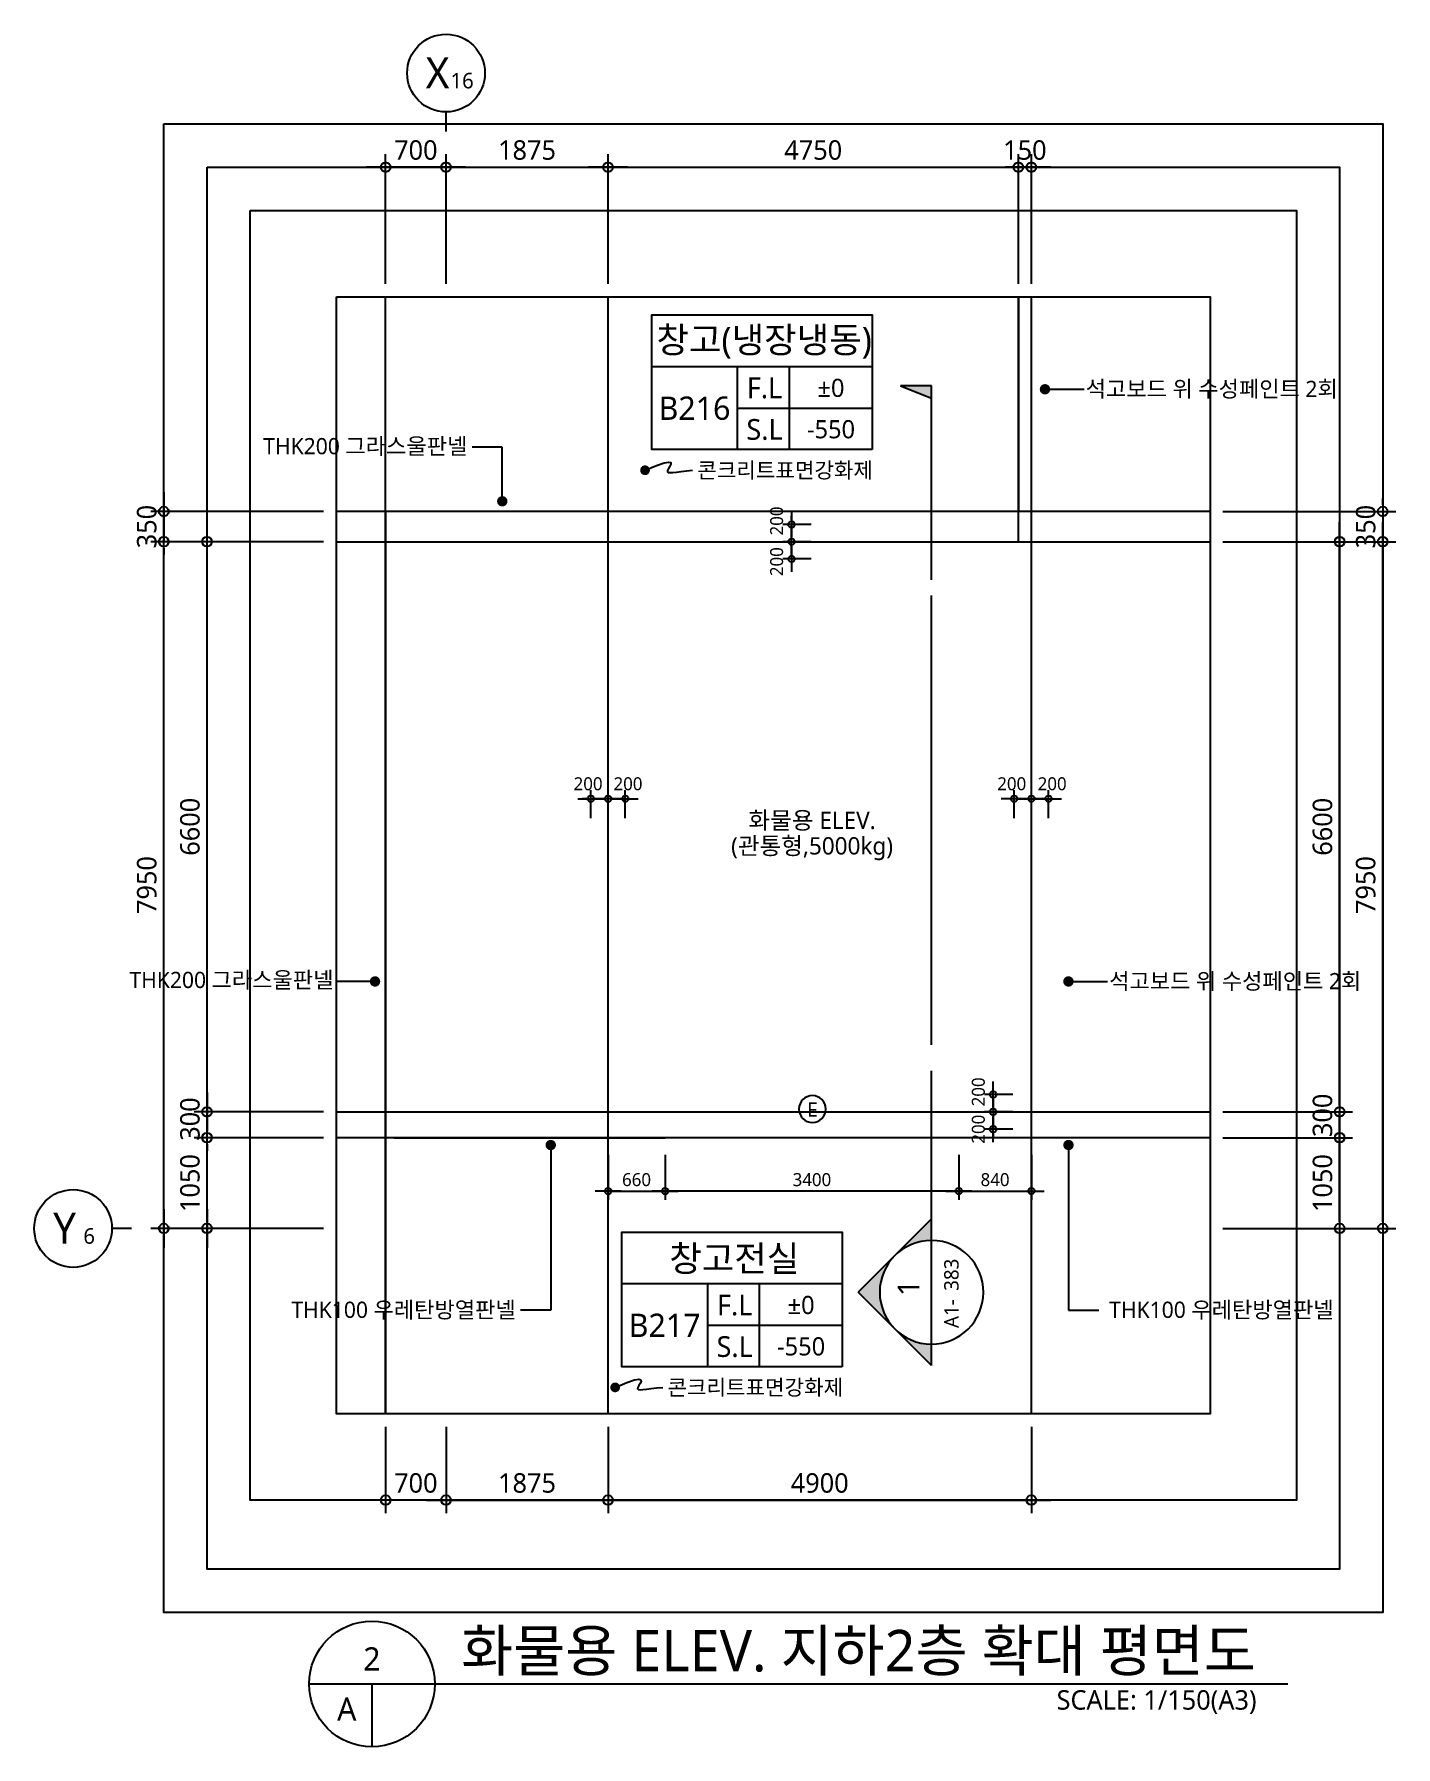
# Model space of a CAD drawing. Header units: millimetres. Extents: x -41190 to 206278, y 985 to 58902.
# Drawn here: x 19570 to 35330, y 21871 to 41696 of the extents above; entities that cross this region are included whole.
import ezdxf
from ezdxf.enums import TextEntityAlignment as Align

# ---------------------------------------------------------------- set-up
doc = ezdxf.new("R2010")
doc.units = ezdxf.units.MM
doc.header["$LTSCALE"] = 100
doc.header["$MEASUREMENT"] = 0
doc.header["$PDSIZE"] = -10
doc.linetypes.add('CEN', pattern=[62, 60, -1, 0, -1])
doc.layers.get('0').update_dxf_attribs({"linetype": 'CONTINUOUS'})
doc.layers.get('Defpoints').update_dxf_attribs({"color": 171, "linetype": 'CONTINUOUS'})
for name, color, linetype in [('CEN(ST)', 1, 'CEN'), ('INS', 9, 'BATTING'), ('LED', 7, 'CONTINUOUS'), ('NDIM', 7, 'CONTINUOUS'), ('SYM', 7, 'CONTINUOUS'), ('SYM(AXIS)', 7, 'CONTINUOUS'), ('TEXT', 3, 'CONTINUOUS'), ('TEXT(AXIS)', 2, 'CONTINUOUS'), ('TEXT(MIN)', 7, 'CONTINUOUS'), ('TEXT(NOTE小)', 1, 'CONTINUOUS'), ('TEXT(노트)', 7, 'CONTINUOUS'), ('TEXT(실명)', 3, 'CONTINUOUS'), ('TEXT-기입', 6, 'CONTINUOUS'), ('TITLE', 7, 'CONTINUOUS')]:
    doc.layers.add(name, color=color, linetype=linetype)
doc.styles.add('CGS', font='cgse', dxfattribs={"bigfont": 'cgs'})
doc.styles.add('나눔바른고딕', font='NanumBarunGothic.ttf')
doc.linetypes.add('BATTING', pattern='A,0.0001,-0.1,[134,ltypeshp.shx,S=0.1,R=0,X=-0.1,Y=0],-0.2,[134,ltypeshp.shx,S=0.1,R=180,X=0.1,Y=0],-0.1', length=0.4001)
doc.dimstyles.new('NDIM 1200', dxfattribs={"dimscale": 75, "dimtxt": 3, "dimasz": 1, "dimexe": 2, "dimexo": 2, "dimgap": 1, "dimtad": 1, "dimdec": 0, "dimdsep": 46, "dimtxsty": 'CGS', "dimblk": 'DOT0', "dimcen": 1, "dimdle": 8, "dimclrd": 256, "dimclre": 256, "dimclrt": 256, "dimadec": 0, "dimazin": 0, "dimtfac": 1, "dimtdec": 0, "dimtix": 1, "dimtmove": 2, "dimatfit": 3, "dimldrblk": 'DOT0', "dimfxl": 1, "dimtolj": 1, "dimtzin": 0, "dimlwd": -1, "dimlwe": -1, "dimarcsym": 0})

# ---------------------------------------------------------------- blocks, each defined once
blk = doc.blocks.new('A$C2F20087E')
at = {"layer": 'SYM(AXIS)'}
blk.add_line((600, 0), (600, 300), dxfattribs=at)
blk.add_circle((600, 900), 600, dxfattribs=at)
blk = doc.blocks.new('DOT0')
blk.add_line((-3, 0), (3, 0))
at = {"color": 6}
blk.add_circle((0, 0), 0.75, dxfattribs=at)
blk = doc.blocks.new('*D15')
at = {"layer": 'Defpoints', "color": 0, "ltscale": 0.4, "transparency": 16777216}
for p in [(21570, 35821), (23070, 35821), (23070, 29221)]:
    blk.add_point(p, dxfattribs=at)
at = {"layer": 'NDIM', "ltscale": 0.4, "transparency": 16777216}
for p, q in [((22920, 35821), (21420, 35821)), ((21570, 29296), (21570, 35746)), ((22920, 29221), (21420, 29221))]:
    blk.add_line(p, q, dxfattribs=at)
at = {"layer": 'NDIM', "ltscale": 0.4, "transparency": 16777216, "xscale": 75, "yscale": 75, "zscale": 75}
for p, rotation in [((21570, 35821), 90), ((21570, 29221), 270)]:
    blk.add_blockref('DOT0', p, dxfattribs=dict(at, rotation=rotation))
at = {"layer": 'NDIM', "ltscale": 0.4, "transparency": 16777216, "insert": (21373, 32521), "char_height": 225, "attachment_point": 5, "rotation": 90, "style": '나눔바른고딕'}
blk.add_mtext('\\A1;6600', dxfattribs=at)
blk = doc.blocks.new('*D16')
at = {"layer": 'Defpoints', "color": 0, "ltscale": 0.4, "transparency": 16777216}
for p in [(21570, 29221), (23070, 29221), (23070, 28921)]:
    blk.add_point(p, dxfattribs=at)
at = {"layer": 'NDIM', "ltscale": 0.4, "transparency": 16777216}
for p, q in [((21570, 29296), (21570, 29371)), ((22920, 29221), (21420, 29221)), ((21570, 28921), (21570, 29221)), ((22920, 28921), (21420, 28921)), ((21570, 28846), (21570, 28771))]:
    blk.add_line(p, q, dxfattribs=at)
at = {"layer": 'NDIM', "ltscale": 0.4, "transparency": 16777216, "xscale": 75, "yscale": 75, "zscale": 75}
for p, rotation in [((21570, 29221), 270), ((21570, 28921), 90)]:
    blk.add_blockref('DOT0', p, dxfattribs=dict(at, rotation=rotation))
at = {"layer": 'NDIM', "ltscale": 0.4, "transparency": 16777216, "insert": (21373, 29137), "char_height": 225, "attachment_point": 5, "rotation": 90, "style": '나눔바른고딕'}
blk.add_mtext('\\A1;300', dxfattribs=at)
blk = doc.blocks.new('*D17')
at = {"layer": 'Defpoints', "color": 0, "ltscale": 0.4, "transparency": 16777216}
for p in [(21070, 35821), (23070, 35821), (23070, 27871)]:
    blk.add_point(p, dxfattribs=at)
at = {"layer": 'NDIM', "ltscale": 0.4, "transparency": 16777216}
for p, q in [((22920, 35821), (20920, 35821)), ((21070, 27946), (21070, 35746)), ((22920, 27871), (20920, 27871))]:
    blk.add_line(p, q, dxfattribs=at)
at = {"layer": 'NDIM', "ltscale": 0.4, "transparency": 16777216, "xscale": 75, "yscale": 75, "zscale": 75}
for p, rotation in [((21070, 35821), 90), ((21070, 27871), 270)]:
    blk.add_blockref('DOT0', p, dxfattribs=dict(at, rotation=rotation))
at = {"layer": 'NDIM', "ltscale": 0.4, "transparency": 16777216, "insert": (20873, 31846), "char_height": 225, "attachment_point": 5, "rotation": 90, "style": '나눔바른고딕'}
blk.add_mtext('\\A1;7950', dxfattribs=at)
blk = doc.blocks.new('*D18')
at = {"layer": 'Defpoints', "color": 0, "ltscale": 0.4, "transparency": 16777216}
for p in [(31112, 40157), (30962, 38657), (31112, 38657)]:
    blk.add_point(p, dxfattribs=at)
at = {"layer": 'NDIM', "ltscale": 0.4, "transparency": 16777216}
for p, q in [((30962, 38807), (30962, 40307)), ((31112, 38807), (31112, 40307)), ((30887, 40157), (30812, 40157)), ((30962, 40157), (31112, 40157)), ((31187, 40157), (31262, 40157))]:
    blk.add_line(p, q, dxfattribs=at)
at = {"layer": 'NDIM', "ltscale": 0.4, "transparency": 16777216, "xscale": 75, "yscale": 75, "zscale": 75}
blk.add_blockref('DOT0', (30962, 40157), dxfattribs=at)
at = {"layer": 'NDIM', "ltscale": 0.4, "transparency": 16777216, "xscale": 75, "yscale": 75, "zscale": 75, "rotation": 180}
blk.add_blockref('DOT0', (31112, 40157), dxfattribs=at)
at = {"layer": 'NDIM', "ltscale": 0.4, "transparency": 16777216, "insert": (31037, 40354), "char_height": 225, "attachment_point": 5, "style": '나눔바른고딕'}
blk.add_mtext('\\A1;150', dxfattribs=at)
blk = doc.blocks.new('*D19')
at = {"layer": 'Defpoints', "color": 0, "ltscale": 0.4, "transparency": 16777216}
for p in [(26212, 40157), (24337, 38657), (26212, 38657)]:
    blk.add_point(p, dxfattribs=at)
at = {"layer": 'NDIM', "ltscale": 0.4, "transparency": 16777216}
for p, q in [((24337, 38807), (24337, 40307)), ((26212, 38807), (26212, 40307)), ((24412, 40157), (26137, 40157))]:
    blk.add_line(p, q, dxfattribs=at)
at = {"layer": 'NDIM', "ltscale": 0.4, "transparency": 16777216, "xscale": 75, "yscale": 75, "zscale": 75, "rotation": 180}
blk.add_blockref('DOT0', (24337, 40157), dxfattribs=at)
at = {"layer": 'NDIM', "ltscale": 0.4, "transparency": 16777216, "xscale": 75, "yscale": 75, "zscale": 75}
blk.add_blockref('DOT0', (26212, 40157), dxfattribs=at)
at = {"layer": 'NDIM', "ltscale": 0.4, "transparency": 16777216, "insert": (25274, 40354), "char_height": 225, "attachment_point": 5, "style": '나눔바른고딕'}
blk.add_mtext('\\A1;1875', dxfattribs=at)
blk = doc.blocks.new('*D23')
at = {"layer": 'Defpoints', "color": 0, "ltscale": 0.4, "transparency": 16777216}
for p in [(23637, 40157), (23637, 38657), (24337, 38657)]:
    blk.add_point(p, dxfattribs=at)
at = {"layer": 'NDIM', "ltscale": 0.4, "transparency": 16777216}
for p, q in [((23637, 38807), (23637, 40307)), ((24337, 38807), (24337, 40307)), ((24262, 40157), (23712, 40157))]:
    blk.add_line(p, q, dxfattribs=at)
at = {"layer": 'NDIM', "ltscale": 0.4, "transparency": 16777216, "xscale": 75, "yscale": 75, "zscale": 75, "rotation": 180}
blk.add_blockref('DOT0', (23637, 40157), dxfattribs=at)
at = {"layer": 'NDIM', "ltscale": 0.4, "transparency": 16777216, "xscale": 75, "yscale": 75, "zscale": 75}
blk.add_blockref('DOT0', (24337, 40157), dxfattribs=at)
at = {"layer": 'NDIM', "ltscale": 0.4, "transparency": 16777216, "insert": (23987, 40354), "char_height": 225, "attachment_point": 5, "style": '나눔바른고딕'}
blk.add_mtext('\\A1;700', dxfattribs=at)
blk = doc.blocks.new('*D24')
at = {"layer": 'Defpoints', "color": 0, "ltscale": 0.4, "transparency": 16777216}
for p in [(33180, 35821), (34680, 35821), (33180, 29221)]:
    blk.add_point(p, dxfattribs=at)
at = {"layer": 'NDIM', "ltscale": 0.4, "transparency": 16777216}
for p, q in [((33330, 35821), (34830, 35821)), ((34680, 29296), (34680, 35746)), ((33330, 29221), (34830, 29221))]:
    blk.add_line(p, q, dxfattribs=at)
at = {"layer": 'NDIM', "ltscale": 0.4, "transparency": 16777216, "xscale": 75, "yscale": 75, "zscale": 75}
for p, rotation in [((34680, 35821), 90), ((34680, 29221), 270)]:
    blk.add_blockref('DOT0', p, dxfattribs=dict(at, rotation=rotation))
at = {"layer": 'NDIM', "ltscale": 0.4, "transparency": 16777216, "insert": (34483, 32521), "char_height": 225, "attachment_point": 5, "rotation": 90, "style": '나눔바른고딕'}
blk.add_mtext('\\A1;6600', dxfattribs=at)
blk = doc.blocks.new('*D25')
at = {"layer": 'Defpoints', "color": 0, "ltscale": 0.4, "transparency": 16777216}
for p in [(33180, 29221), (34680, 29221), (33180, 28921)]:
    blk.add_point(p, dxfattribs=at)
at = {"layer": 'NDIM', "ltscale": 0.4, "transparency": 16777216}
for p, q in [((34680, 29296), (34680, 29371)), ((33330, 29221), (34830, 29221)), ((34680, 28921), (34680, 29221)), ((33330, 28921), (34830, 28921)), ((34680, 28846), (34680, 28771))]:
    blk.add_line(p, q, dxfattribs=at)
at = {"layer": 'NDIM', "ltscale": 0.4, "transparency": 16777216, "xscale": 75, "yscale": 75, "zscale": 75}
for p, rotation in [((34680, 29221), 270), ((34680, 28921), 90)]:
    blk.add_blockref('DOT0', p, dxfattribs=dict(at, rotation=rotation))
at = {"layer": 'NDIM', "ltscale": 0.4, "transparency": 16777216, "insert": (34483, 29180), "char_height": 225, "attachment_point": 5, "rotation": 90, "style": '나눔바른고딕'}
blk.add_mtext('\\A1;300', dxfattribs=at)
blk = doc.blocks.new('*D26')
at = {"layer": 'Defpoints', "color": 0, "ltscale": 0.4, "transparency": 16777216}
for p in [(33180, 35821), (35180, 35821), (33180, 27871)]:
    blk.add_point(p, dxfattribs=at)
at = {"layer": 'NDIM', "ltscale": 0.4, "transparency": 16777216}
for p, q in [((33330, 35821), (35330, 35821)), ((35180, 27946), (35180, 35746)), ((33330, 27871), (35330, 27871))]:
    blk.add_line(p, q, dxfattribs=at)
at = {"layer": 'NDIM', "ltscale": 0.4, "transparency": 16777216, "xscale": 75, "yscale": 75, "zscale": 75}
for p, rotation in [((35180, 35821), 90), ((35180, 27871), 270)]:
    blk.add_blockref('DOT0', p, dxfattribs=dict(at, rotation=rotation))
at = {"layer": 'NDIM', "ltscale": 0.4, "transparency": 16777216, "insert": (34983, 31846), "char_height": 225, "attachment_point": 5, "rotation": 90, "style": '나눔바른고딕'}
blk.add_mtext('\\A1;7950', dxfattribs=at)
blk = doc.blocks.new('A$C51E23882')
at = {"layer": 'TITLE'}
blk.add_lwpolyline([(8500, 0), (0, 0), (0, 5200), (8500, 5200)], close=True, dxfattribs=at)
for points in [[(8500, 3200), (0, 3200)], [(3300, 3200), (3300, 0)], [(5300, 3200), (5300, 0)], [(3300, 1600), (8500, 1600)]]:
    blk.add_lwpolyline(points, dxfattribs=at)
at = {"layer": 'TITLE', "style": '나눔바른고딕'}
for s, p in [('F.L', (4352, 2378)), ('S.L', (4352, 778))]:
    blk.add_text(s, height=800, dxfattribs=at).set_placement(p, align=Align.MIDDLE)
blk = doc.blocks.new('*D41')
at = {"layer": 'Defpoints', "color": 0, "ltscale": 0.4, "transparency": 16777216}
for p in [(26872, 28825), (30272, 28825), (26872, 28304)]:
    blk.add_point(p, dxfattribs=at)
at = {"layer": 'NDIM', "ltscale": 0.4, "transparency": 16777216}
for p, q in [((26872, 28725), (26872, 28204)), ((30272, 28725), (30272, 28204)), ((30222, 28304), (26922, 28304))]:
    blk.add_line(p, q, dxfattribs=at)
at = {"layer": 'NDIM', "ltscale": 0.4, "transparency": 16777216, "xscale": 50, "yscale": 50, "zscale": 50, "rotation": 180}
blk.add_blockref('DOT0', (26872, 28304), dxfattribs=at)
at = {"layer": 'NDIM', "ltscale": 0.4, "transparency": 16777216, "xscale": 50, "yscale": 50, "zscale": 50}
blk.add_blockref('DOT0', (30272, 28304), dxfattribs=at)
at = {"layer": 'NDIM', "ltscale": 0.4, "transparency": 16777216, "insert": (28572, 28435), "char_height": 150, "attachment_point": 5, "style": '나눔바른고딕'}
blk.add_mtext('\\A1;3400', dxfattribs=at)
blk = doc.blocks.new('*D42')
at = {"layer": 'Defpoints', "color": 0, "ltscale": 0.4, "transparency": 16777216}
for p in [(26212, 28825), (26872, 28825), (26872, 28304)]:
    blk.add_point(p, dxfattribs=at)
at = {"layer": 'NDIM', "ltscale": 0.4, "transparency": 16777216}
for p, q in [((26212, 28725), (26212, 28204)), ((26872, 28725), (26872, 28204)), ((26262, 28304), (26822, 28304))]:
    blk.add_line(p, q, dxfattribs=at)
at = {"layer": 'NDIM', "ltscale": 0.4, "transparency": 16777216, "xscale": 50, "yscale": 50, "zscale": 50, "rotation": 180}
blk.add_blockref('DOT0', (26212, 28304), dxfattribs=at)
at = {"layer": 'NDIM', "ltscale": 0.4, "transparency": 16777216, "xscale": 50, "yscale": 50, "zscale": 50}
blk.add_blockref('DOT0', (26872, 28304), dxfattribs=at)
at = {"layer": 'NDIM', "ltscale": 0.4, "transparency": 16777216, "insert": (26542, 28435), "char_height": 150, "attachment_point": 5, "style": '나눔바른고딕'}
blk.add_mtext('\\A1;660', dxfattribs=at)
blk = doc.blocks.new('*D43')
at = {"layer": 'Defpoints', "color": 0, "ltscale": 0.4, "transparency": 16777216}
for p in [(30272, 28825), (31112, 28825), (31112, 28304)]:
    blk.add_point(p, dxfattribs=at)
at = {"layer": 'NDIM', "ltscale": 0.4, "transparency": 16777216}
for p, q in [((30272, 28725), (30272, 28204)), ((31112, 28725), (31112, 28204)), ((30322, 28304), (31062, 28304))]:
    blk.add_line(p, q, dxfattribs=at)
at = {"layer": 'NDIM', "ltscale": 0.4, "transparency": 16777216, "xscale": 50, "yscale": 50, "zscale": 50, "rotation": 180}
blk.add_blockref('DOT0', (30272, 28304), dxfattribs=at)
at = {"layer": 'NDIM', "ltscale": 0.4, "transparency": 16777216, "xscale": 50, "yscale": 50, "zscale": 50}
blk.add_blockref('DOT0', (31112, 28304), dxfattribs=at)
at = {"layer": 'NDIM', "ltscale": 0.4, "transparency": 16777216, "insert": (30692, 28435), "char_height": 150, "attachment_point": 5, "style": '나눔바른고딕'}
blk.add_mtext('\\A1;840', dxfattribs=at)
blk = doc.blocks.new('_Dot')
at = {"color": 0, "linetype": 'ByBlock', "lineweight": -2}
blk.add_line((-0.5, 0), (-1, 0), dxfattribs=at)
at = {"color": 0, "linetype": 'ByBlock', "const_width": 0.5}
blk.add_lwpolyline([(-0.25, 0, 1), (0.25, 0, 1)], format="xyb", close=True, dxfattribs=at)
blk = doc.blocks.new('*D57')
at = {"layer": 'Defpoints', "color": 0, "ltscale": 0.4, "transparency": 16777216}
for p in [(26212, 25726), (31112, 25726), (31112, 24726)]:
    blk.add_point(p, dxfattribs=at)
at = {"layer": 'NDIM', "ltscale": 0.4, "transparency": 16777216}
for p, q in [((26212, 25576), (26212, 24576)), ((31112, 25576), (31112, 24576)), ((26287, 24726), (31037, 24726))]:
    blk.add_line(p, q, dxfattribs=at)
at = {"layer": 'NDIM', "ltscale": 0.4, "transparency": 16777216, "xscale": 75, "yscale": 75, "zscale": 75, "rotation": 180}
blk.add_blockref('DOT0', (26212, 24726), dxfattribs=at)
at = {"layer": 'NDIM', "ltscale": 0.4, "transparency": 16777216, "xscale": 75, "yscale": 75, "zscale": 75}
blk.add_blockref('DOT0', (31112, 24726), dxfattribs=at)
at = {"layer": 'NDIM', "ltscale": 0.4, "transparency": 16777216, "insert": (28662, 24923), "char_height": 225, "attachment_point": 5, "style": '나눔바른고딕'}
blk.add_mtext('\\A1;4900', dxfattribs=at)
blk = doc.blocks.new('*D58')
at = {"layer": 'Defpoints', "color": 0, "ltscale": 0.4, "transparency": 16777216}
for p in [(24337, 25726), (26212, 25726), (26212, 24726)]:
    blk.add_point(p, dxfattribs=at)
at = {"layer": 'NDIM', "ltscale": 0.4, "transparency": 16777216}
for p, q in [((24337, 25576), (24337, 24576)), ((26212, 25576), (26212, 24576)), ((24412, 24726), (26137, 24726))]:
    blk.add_line(p, q, dxfattribs=at)
at = {"layer": 'NDIM', "ltscale": 0.4, "transparency": 16777216, "xscale": 75, "yscale": 75, "zscale": 75, "rotation": 180}
blk.add_blockref('DOT0', (24337, 24726), dxfattribs=at)
at = {"layer": 'NDIM', "ltscale": 0.4, "transparency": 16777216, "xscale": 75, "yscale": 75, "zscale": 75}
blk.add_blockref('DOT0', (26212, 24726), dxfattribs=at)
at = {"layer": 'NDIM', "ltscale": 0.4, "transparency": 16777216, "insert": (25274, 24923), "char_height": 225, "attachment_point": 5, "style": '나눔바른고딕'}
blk.add_mtext('\\A1;1875', dxfattribs=at)
blk = doc.blocks.new('*D56')
at = {"layer": 'Defpoints', "color": 0, "ltscale": 0.4, "transparency": 16777216}
for p in [(23637, 25726), (24337, 25726), (23637, 24726)]:
    blk.add_point(p, dxfattribs=at)
at = {"layer": 'NDIM', "ltscale": 0.4, "transparency": 16777216}
for p, q in [((23637, 25576), (23637, 24576)), ((24337, 25576), (24337, 24576)), ((24262, 24726), (23712, 24726))]:
    blk.add_line(p, q, dxfattribs=at)
at = {"layer": 'NDIM', "ltscale": 0.4, "transparency": 16777216, "xscale": 75, "yscale": 75, "zscale": 75, "rotation": 180}
blk.add_blockref('DOT0', (23637, 24726), dxfattribs=at)
at = {"layer": 'NDIM', "ltscale": 0.4, "transparency": 16777216, "xscale": 75, "yscale": 75, "zscale": 75}
blk.add_blockref('DOT0', (24337, 24726), dxfattribs=at)
at = {"layer": 'NDIM', "ltscale": 0.4, "transparency": 16777216, "insert": (23987, 24923), "char_height": 225, "attachment_point": 5, "style": '나눔바른고딕'}
blk.add_mtext('\\A1;700', dxfattribs=at)
blk = doc.blocks.new('*D118')
at = {"layer": 'Defpoints', "color": 0, "ltscale": 0.4, "transparency": 16777216}
for p in [(26012, 32846), (26012, 32521), (26212, 32521)]:
    blk.add_point(p, dxfattribs=at)
at = {"layer": 'NDIM', "ltscale": 0.4, "transparency": 16777216}
for p, q in [((26012, 32621), (26012, 32946)), ((26212, 32621), (26212, 32946)), ((25962, 32846), (25912, 32846)), ((26212, 32846), (26012, 32846)), ((26262, 32846), (26312, 32846))]:
    blk.add_line(p, q, dxfattribs=at)
at = {"layer": 'NDIM', "ltscale": 0.4, "transparency": 16777216, "xscale": 50, "yscale": 50, "zscale": 50}
blk.add_blockref('DOT0', (26012, 32846), dxfattribs=at)
at = {"layer": 'NDIM', "ltscale": 0.4, "transparency": 16777216, "xscale": 50, "yscale": 50, "zscale": 50, "rotation": 180}
blk.add_blockref('DOT0', (26212, 32846), dxfattribs=at)
at = {"layer": 'NDIM', "ltscale": 0.4, "transparency": 16777216, "insert": (25981, 33018), "char_height": 150, "attachment_point": 5, "style": '나눔바른고딕'}
blk.add_mtext('\\A1;200', dxfattribs=at)
blk = doc.blocks.new('*D119')
at = {"layer": 'Defpoints', "color": 0, "ltscale": 0.4, "transparency": 16777216}
for p in [(26412, 32846), (26212, 32521), (26412, 32521)]:
    blk.add_point(p, dxfattribs=at)
at = {"layer": 'NDIM', "ltscale": 0.4, "transparency": 16777216}
for p, q in [((26212, 32621), (26212, 32946)), ((26412, 32621), (26412, 32946)), ((26262, 32846), (26362, 32846))]:
    blk.add_line(p, q, dxfattribs=at)
at = {"layer": 'NDIM', "ltscale": 0.4, "transparency": 16777216, "xscale": 50, "yscale": 50, "zscale": 50, "rotation": 180}
blk.add_blockref('DOT0', (26212, 32846), dxfattribs=at)
at = {"layer": 'NDIM', "ltscale": 0.4, "transparency": 16777216, "xscale": 50, "yscale": 50, "zscale": 50}
blk.add_blockref('DOT0', (26412, 32846), dxfattribs=at)
at = {"layer": 'NDIM', "ltscale": 0.4, "transparency": 16777216, "insert": (26443, 33018), "char_height": 150, "attachment_point": 5, "style": '나눔바른고딕'}
blk.add_mtext('\\A1;200', dxfattribs=at)
blk = doc.blocks.new('*D120')
at = {"layer": 'Defpoints', "color": 0, "ltscale": 0.4, "transparency": 16777216}
for p in [(31312, 32846), (31112, 32521), (31312, 32521)]:
    blk.add_point(p, dxfattribs=at)
at = {"layer": 'NDIM', "ltscale": 0.4, "transparency": 16777216}
for p, q in [((31112, 32621), (31112, 32946)), ((31312, 32621), (31312, 32946)), ((31162, 32846), (31262, 32846))]:
    blk.add_line(p, q, dxfattribs=at)
at = {"layer": 'NDIM', "ltscale": 0.4, "transparency": 16777216, "xscale": 50, "yscale": 50, "zscale": 50, "rotation": 180}
blk.add_blockref('DOT0', (31112, 32846), dxfattribs=at)
at = {"layer": 'NDIM', "ltscale": 0.4, "transparency": 16777216, "xscale": 50, "yscale": 50, "zscale": 50}
blk.add_blockref('DOT0', (31312, 32846), dxfattribs=at)
at = {"layer": 'NDIM', "ltscale": 0.4, "transparency": 16777216, "insert": (31353, 33018), "char_height": 150, "attachment_point": 5, "style": '나눔바른고딕'}
blk.add_mtext('\\A1;200', dxfattribs=at)
blk = doc.blocks.new('*D121')
at = {"layer": 'Defpoints', "color": 0, "ltscale": 0.4, "transparency": 16777216}
for p in [(30912, 32846), (30912, 32521), (31112, 32521)]:
    blk.add_point(p, dxfattribs=at)
at = {"layer": 'NDIM', "ltscale": 0.4, "transparency": 16777216}
for p, q in [((30912, 32621), (30912, 32946)), ((31112, 32621), (31112, 32946)), ((31062, 32846), (30962, 32846))]:
    blk.add_line(p, q, dxfattribs=at)
at = {"layer": 'NDIM', "ltscale": 0.4, "transparency": 16777216, "xscale": 50, "yscale": 50, "zscale": 50, "rotation": 180}
blk.add_blockref('DOT0', (30912, 32846), dxfattribs=at)
at = {"layer": 'NDIM', "ltscale": 0.4, "transparency": 16777216, "xscale": 50, "yscale": 50, "zscale": 50}
blk.add_blockref('DOT0', (31112, 32846), dxfattribs=at)
at = {"layer": 'NDIM', "ltscale": 0.4, "transparency": 16777216, "insert": (30885, 33018), "char_height": 150, "attachment_point": 5, "style": '나눔바른고딕'}
blk.add_mtext('\\A1;200', dxfattribs=at)
blk = doc.blocks.new('*D122')
at = {"layer": 'Defpoints', "color": 0, "ltscale": 0.4, "transparency": 16777216}
for p in [(28337, 36021), (28662, 36021), (28662, 35821)]:
    blk.add_point(p, dxfattribs=at)
at = {"layer": 'NDIM', "ltscale": 0.4, "transparency": 16777216}
for p, q in [((28337, 36071), (28337, 36121)), ((28562, 36021), (28237, 36021)), ((28337, 35821), (28337, 36021)), ((28562, 35821), (28237, 35821)), ((28337, 35771), (28337, 35721))]:
    blk.add_line(p, q, dxfattribs=at)
at = {"layer": 'NDIM', "ltscale": 0.4, "transparency": 16777216, "xscale": 50, "yscale": 50, "zscale": 50}
for p, rotation in [((28337, 36021), 270), ((28337, 35821), 90)]:
    blk.add_blockref('DOT0', p, dxfattribs=dict(at, rotation=rotation))
at = {"layer": 'NDIM', "ltscale": 0.4, "transparency": 16777216, "insert": (28164, 36061), "char_height": 150, "attachment_point": 5, "rotation": 90, "style": '나눔바른고딕'}
blk.add_mtext('\\A1;200', dxfattribs=at)
blk = doc.blocks.new('*D123')
at = {"layer": 'Defpoints', "color": 0, "ltscale": 0.4, "transparency": 16777216}
for p in [(28662, 35821), (28337, 35621), (28662, 35621)]:
    blk.add_point(p, dxfattribs=at)
at = {"layer": 'NDIM', "ltscale": 0.4, "transparency": 16777216}
for p, q in [((28562, 35821), (28237, 35821)), ((28337, 35771), (28337, 35671)), ((28562, 35621), (28237, 35621))]:
    blk.add_line(p, q, dxfattribs=at)
at = {"layer": 'NDIM', "ltscale": 0.4, "transparency": 16777216, "xscale": 50, "yscale": 50, "zscale": 50}
for p, rotation in [((28337, 35821), 90), ((28337, 35621), 270)]:
    blk.add_blockref('DOT0', p, dxfattribs=dict(at, rotation=rotation))
at = {"layer": 'NDIM', "ltscale": 0.4, "transparency": 16777216, "insert": (28164, 35590), "char_height": 150, "attachment_point": 5, "rotation": 90, "style": '나눔바른고딕'}
blk.add_mtext('\\A1;200', dxfattribs=at)
blk = doc.blocks.new('*D124')
at = {"layer": 'Defpoints', "color": 0, "ltscale": 0.4, "transparency": 16777216}
for p in [(30996, 29221), (30671, 29021), (30996, 29021)]:
    blk.add_point(p, dxfattribs=at)
at = {"layer": 'NDIM', "ltscale": 0.4, "transparency": 16777216}
for p, q in [((30896, 29221), (30571, 29221)), ((30671, 29271), (30671, 29321)), ((30671, 29221), (30671, 29021)), ((30896, 29021), (30571, 29021)), ((30671, 28971), (30671, 28921))]:
    blk.add_line(p, q, dxfattribs=at)
at = {"layer": 'NDIM', "ltscale": 0.4, "transparency": 16777216, "xscale": 50, "yscale": 50, "zscale": 50}
for p, rotation in [((30671, 29221), 270), ((30671, 29021), 90)]:
    blk.add_blockref('DOT0', p, dxfattribs=dict(at, rotation=rotation))
at = {"layer": 'NDIM', "ltscale": 0.4, "transparency": 16777216, "insert": (30499, 29020), "char_height": 150, "attachment_point": 5, "rotation": 90, "style": '나눔바른고딕'}
blk.add_mtext('\\A1;200', dxfattribs=at)
blk = doc.blocks.new('*D125')
at = {"layer": 'Defpoints', "color": 0, "ltscale": 0.4, "transparency": 16777216}
for p in [(30671, 29421), (30996, 29421), (30996, 29221)]:
    blk.add_point(p, dxfattribs=at)
at = {"layer": 'NDIM', "ltscale": 0.4, "transparency": 16777216}
for p, q in [((30896, 29421), (30571, 29421)), ((30671, 29271), (30671, 29371)), ((30896, 29221), (30571, 29221))]:
    blk.add_line(p, q, dxfattribs=at)
at = {"layer": 'NDIM', "ltscale": 0.4, "transparency": 16777216, "xscale": 50, "yscale": 50, "zscale": 50}
for p, rotation in [((30671, 29421), 90), ((30671, 29221), 270)]:
    blk.add_blockref('DOT0', p, dxfattribs=dict(at, rotation=rotation))
at = {"layer": 'NDIM', "ltscale": 0.4, "transparency": 16777216, "insert": (30499, 29452), "char_height": 150, "attachment_point": 5, "rotation": 90, "style": '나눔바른고딕'}
blk.add_mtext('\\A1;200', dxfattribs=at)
blk = doc.blocks.new('*D166')
at = {"layer": 'Defpoints', "color": 0, "ltscale": 0.4, "transparency": 16777216}
for p in [(30962, 40157), (26212, 38657), (30962, 38657)]:
    blk.add_point(p, dxfattribs=at)
at = {"layer": 'NDIM', "ltscale": 0.4, "transparency": 16777216}
for p, q in [((26212, 38807), (26212, 40307)), ((30962, 38807), (30962, 40307)), ((26287, 40157), (30887, 40157))]:
    blk.add_line(p, q, dxfattribs=at)
at = {"layer": 'NDIM', "ltscale": 0.4, "transparency": 16777216, "xscale": 75, "yscale": 75, "zscale": 75, "rotation": 180}
blk.add_blockref('DOT0', (26212, 40157), dxfattribs=at)
at = {"layer": 'NDIM', "ltscale": 0.4, "transparency": 16777216, "xscale": 75, "yscale": 75, "zscale": 75}
blk.add_blockref('DOT0', (30962, 40157), dxfattribs=at)
at = {"layer": 'NDIM', "ltscale": 0.4, "transparency": 16777216, "insert": (28587, 40354), "char_height": 225, "attachment_point": 5, "style": '나눔바른고딕'}
blk.add_mtext('\\A1;4750', dxfattribs=at)
blk = doc.blocks.new('*D167')
at = {"layer": 'Defpoints', "color": 0, "ltscale": 0.4, "transparency": 16777216}
for p in [(23070, 36171), (21070, 35821), (23070, 35821)]:
    blk.add_point(p, dxfattribs=at)
at = {"layer": 'NDIM', "ltscale": 0.4, "transparency": 16777216}
for p, q in [((21070, 36246), (21070, 36321)), ((22920, 36171), (20920, 36171)), ((21070, 36171), (21070, 35821)), ((22920, 35821), (20920, 35821)), ((21070, 35746), (21070, 35671))]:
    blk.add_line(p, q, dxfattribs=at)
at = {"layer": 'NDIM', "ltscale": 0.4, "transparency": 16777216, "xscale": 75, "yscale": 75, "zscale": 75}
for p, rotation in [((21070, 36171), 270), ((21070, 35821), 90)]:
    blk.add_blockref('DOT0', p, dxfattribs=dict(at, rotation=rotation))
at = {"layer": 'NDIM', "ltscale": 0.4, "transparency": 16777216, "insert": (20873, 35996), "char_height": 225, "attachment_point": 5, "rotation": 90, "style": '나눔바른고딕'}
blk.add_mtext('\\A1;350', dxfattribs=at)
blk = doc.blocks.new('*D168')
at = {"layer": 'Defpoints', "color": 0, "ltscale": 0.4, "transparency": 16777216}
for p in [(33180, 36171), (33180, 35821), (35180, 35821)]:
    blk.add_point(p, dxfattribs=at)
at = {"layer": 'NDIM', "ltscale": 0.4, "transparency": 16777216}
for p, q in [((35180, 36246), (35180, 36321)), ((33330, 36171), (35330, 36171)), ((35180, 36171), (35180, 35821)), ((33330, 35821), (35330, 35821)), ((35180, 35746), (35180, 35671))]:
    blk.add_line(p, q, dxfattribs=at)
at = {"layer": 'NDIM', "ltscale": 0.4, "transparency": 16777216, "xscale": 75, "yscale": 75, "zscale": 75}
for p, rotation in [((35180, 36171), 270), ((35180, 35821), 90)]:
    blk.add_blockref('DOT0', p, dxfattribs=dict(at, rotation=rotation))
at = {"layer": 'NDIM', "ltscale": 0.4, "transparency": 16777216, "insert": (34983, 35996), "char_height": 225, "attachment_point": 5, "rotation": 90, "style": '나눔바른고딕'}
blk.add_mtext('\\A1;350', dxfattribs=at)
blk = doc.blocks.new('E')
at = {"layer": 'TEXT(NOTE小)'}
blk.add_circle((287, -86), 155, dxfattribs=at)
at = {"layer": 'TEXT(NOTE小)', "style": '나눔바른고딕'}
blk.add_text('E', height=165, dxfattribs=at).set_placement((288, -79), align=Align.MIDDLE_CENTER)
blk = doc.blocks.new('SEC-R')
at = {"layer": 'SYM'}
blk.add_hatch(color=256, dxfattribs=at).paths.add_polyline_path([(-3414, 16904), (-3054, 16760), (-3054, 16904)])
h = blk.add_hatch(color=256, dxfattribs=at)
h.paths.add_polyline_path([(-3902, 6409), (-3478, 5985, -0.414214), (-3478, 6834)])
h.paths.add_polyline_path([(-3478, 5985), (-3054, 5561), (-3054, 5809, -0.198912)])
h.paths.add_polyline_path([(-3478, 6834, -0.198912), (-3054, 7009), (-3054, 7258)])
at = {"layer": 'Defpoints'}
blk.add_line((-3054, 9573), (-3054, 14296), dxfattribs=at)
at = {"layer": 'SYM'}
for p, q in [((-3414, 16904), (-3054, 16760)), ((-3054, 16904), (-3414, 16904)), ((-3054, 14656), (-3054, 16904)), ((-3054, 14296), (-3054, 14476)), ((-3054, 9273), (-3054, 9573)), ((-3054, 7009), (-3054, 8973)), ((-3054, 7258), (-3902, 6409)), ((-3054, 5809), (-3054, 7009)), ((-3054, 5561), (-3902, 6409)), ((-3054, 5561), (-3054, 5809))]:
    blk.add_line(p, q, dxfattribs=at)
blk.add_arc((-3054, 6409), 600, 90, 89.5643, dxfattribs=at)
blk = doc.blocks.new('*D337')
at = {"layer": 'Defpoints', "color": 0, "ltscale": 0.4, "transparency": 16777216}
for p in [(21570, 28921), (23070, 28921), (23070, 27871)]:
    blk.add_point(p, dxfattribs=at)
at = {"layer": 'NDIM', "ltscale": 0.4, "transparency": 16777216}
for p, q in [((22920, 28921), (21420, 28921)), ((21570, 27946), (21570, 28846)), ((22920, 27871), (21420, 27871))]:
    blk.add_line(p, q, dxfattribs=at)
at = {"layer": 'NDIM', "ltscale": 0.4, "transparency": 16777216, "xscale": 75, "yscale": 75, "zscale": 75}
for p, rotation in [((21570, 28921), 90), ((21570, 27871), 270)]:
    blk.add_blockref('DOT0', p, dxfattribs=dict(at, rotation=rotation))
at = {"layer": 'NDIM', "ltscale": 0.4, "transparency": 16777216, "insert": (21373, 28396), "char_height": 225, "attachment_point": 5, "rotation": 90, "style": '나눔바른고딕'}
blk.add_mtext('\\A1;1050', dxfattribs=at)
blk = doc.blocks.new('*D338')
at = {"layer": 'Defpoints', "color": 0, "ltscale": 0.4, "transparency": 16777216}
for p in [(33180, 28921), (34680, 28921), (33180, 27871)]:
    blk.add_point(p, dxfattribs=at)
at = {"layer": 'NDIM', "ltscale": 0.4, "transparency": 16777216}
for p, q in [((33330, 28921), (34830, 28921)), ((34680, 27946), (34680, 28846)), ((33330, 27871), (34830, 27871))]:
    blk.add_line(p, q, dxfattribs=at)
at = {"layer": 'NDIM', "ltscale": 0.4, "transparency": 16777216, "xscale": 75, "yscale": 75, "zscale": 75}
for p, rotation in [((34680, 28921), 90), ((34680, 27871), 270)]:
    blk.add_blockref('DOT0', p, dxfattribs=dict(at, rotation=rotation))
at = {"layer": 'NDIM', "ltscale": 0.4, "transparency": 16777216, "insert": (34483, 28396), "char_height": 225, "attachment_point": 5, "rotation": 90, "style": '나눔바른고딕'}
blk.add_mtext('\\A1;1050', dxfattribs=at)

msp = doc.modelspace()

# ---------------------------------------------------------------- linework, layer by layer
at = {"layer": 'CEN(ST)', "ltscale": 10000}
for p, q in [((23636.9, 25726.1), (23636.9, 38657.1)), ((26211.9, 25726.1), (26211.9, 38657.1)), ((30961.9, 35820.6), (30961.9, 38657.1)), ((31111.9, 25726.1), (31111.9, 38657.1)), ((33180.2, 36170.6), (23069.8, 36170.6)), ((23069.8, 35820.6), (33180.2, 35820.6)), ((23069.8, 29220.6), (33180.2, 29220.6)), ((33180.2, 28920.6), (23069.8, 28920.6))]:
    msp.add_line(p, q, dxfattribs=at)
at = {"layer": 'Defpoints', "ltscale": 10000}
for points in [[(21069.8, 40657.1), (35180.2, 40657.1), (35180.2, 23426.1), (21069.8, 23426.1)], [(21569.8, 40157.1), (34680.2, 40157.1), (34680.2, 23926.1), (21569.8, 23926.1)], [(22069.8, 39657.1), (34180.2, 39657.1), (34180.2, 24726.1), (22069.8, 24726.1)], [(23069.8, 38657.1), (33180.2, 38657.1), (33180.2, 25726.1), (23069.8, 25726.1)]]:
    msp.add_lwpolyline(points, close=True, dxfattribs=at)
at = {"layer": 'INS', "ltscale": 1.2}
for p, q in [((23736.9, 28920.6), (26871.9, 28920.6)), ((32586.9, 28920.6), (30271.9, 28920.6))]:
    msp.add_line(p, q, dxfattribs=at)
at = {"layer": 'INS', "ltscale": 2.5}
msp.add_lwpolyline([(30961.9, 38657.1), (30961.9, 36170.6), (23636.9, 36170.6), (23636.9, 25726.1)], dxfattribs=at)
at = {"layer": 'LED', "const_width": 56.2}
for points in [[(26640.1, 36676.4, -1), (26640.1, 36620.1, -1)], [(26294.4, 26059.1, -1), (26294.4, 26002.8, -1)]]:
    msp.add_lwpolyline(points, format="xyb", close=True, dxfattribs=at)
at = {"layer": 'LED'}
for points in [[(26640.1, 36648.2), (26774, 36704.1), (26862.8, 36734.2), (26914.5, 36743.4), (26937.2, 36736.7), (26939.2, 36718.7), (26928.4, 36694.5), (26913.1, 36668.7), (26901.2, 36646.4), (26899.6, 36631.3), (26909.3, 36623.1), (26930.1, 36620.5), (26961.7, 36622.4), (27003.9, 36627.4), (27056.5, 36634.2), (27119, 36641.6), (27191.4, 36648.2)], [(26294.4, 26031), (26428.3, 26086.8), (26517, 26116.9), (26568.7, 26126.2), (26591.5, 26119.4), (26593.5, 26101.5), (26582.7, 26077.2), (26567.3, 26051.5), (26555.5, 26029.1), (26553.8, 26014), (26563.5, 26005.8), (26584.3, 26003.2), (26616, 26005.1), (26658.2, 26010.1), (26710.7, 26016.9), (26773.3, 26024.3), (26845.6, 26031)]]:
    msp.add_lwpolyline(points, dxfattribs=at)
at = {"layer": 'NDIM', "ltscale": 10000}
for points in [[(31389.9, 37585.5), (31722.4, 37585.5)], [(23394.5, 30730.1), (23062, 30730.1)], [(31661.3, 30730.1), (31993.8, 30730.1)]]:
    msp.add_lwpolyline(points, dxfattribs=at)
at = {"layer": 'SYM'}
for p, q in [((22751.3, 22597.9), (34081.7, 22597.9)), ((23478.6, 22597.9), (23478.6, 21870.7))]:
    msp.add_line(p, q, dxfattribs=at)
msp.add_circle((23478.6, 22597.9), 727.3, dxfattribs=at)

# ---------------------------------------------------------------- block references
for name, p, xscale, yscale, zscale in [('A$C2F20087E', (23886.9, 40570.7), 0.75, 0.75, 0.75), ('A$C51E23882', (26717.8, 36886.8), 0.3, 0.3, 0.3), ('A$C51E23882', (26372.1, 26269.5), 0.3, 0.3, 0.3)]:
    msp.add_blockref(name, p, dxfattribs=dict(xscale=xscale, yscale=yscale, zscale=zscale))
msp.add_blockref('SEC-R', (33010.7, 20722.6))
at = {"xscale": 0.75, "yscale": 0.75, "zscale": 0.75, "rotation": 89.99999999999932}
msp.add_blockref('A$C2F20087E', (20694.8, 27420.6), dxfattribs=at)
at = {"layer": 'CEN(ST)', "xscale": -1, "rotation": 180}
msp.add_blockref('E', (28290.2, 29167.6), dxfattribs=at)
at = {"layer": 'NDIM', "ltscale": 10000, "yscale": 120, "zscale": 120, "rotation": 180}
for p, xscale in [((31269.9, 37585.5), 120), ((23514.5, 30730.1), -120), ((31541.3, 30730.1), 120)]:
    msp.add_blockref('_Dot', p, dxfattribs=dict(at, xscale=xscale))

# ---------------------------------------------------------------- texts
at = {"layer": 'TEXT', "style": '나눔바른고딕'}
for s, height, p in [('383', 166.67, (30269.7, 27148.7)), ('1', 250, (29814.4, 27089.1)), ('A1-', 166.67, (30269.8, 26718.3))]:
    msp.add_text(s, height=height, rotation=90, dxfattribs=at).set_placement(p)
msp.add_text('화물용 ELEV. 지하2층 확대 평면도', height=480, dxfattribs=at).set_placement((33710.4, 22983.4), align=Align.MIDDLE_RIGHT)
for s, p in [('2', (23478.6, 22888.9)), ('A', (23187.7, 22307))]:
    msp.add_text(s, height=270, dxfattribs=at).set_placement(p, align=Align.MIDDLE)
msp.add_text('SCALE: 1/150(A3)', height=225, dxfattribs=at).set_placement((33719, 22525.2), align=Align.TOP_RIGHT)
at = {"layer": 'TEXT(AXIS)', "style": '나눔바른고딕'}
for s, height, p in [('X', 360, (24238.2, 41248.6)), ('16', 180, (24522.6, 41158.7)), ('Y', 360, (19921.1, 27873.6)), ('6', 180, (20205.5, 27783.6))]:
    msp.add_text(s, height=height, dxfattribs=at).set_placement(p, align=Align.MIDDLE)
at = {"layer": 'TEXT(MIN)', "style": '나눔바른고딕'}
for p in [(27245.5, 36648.2), (26899.8, 26031)]:
    msp.add_text('콘크리트표면강화제', height=180, dxfattribs=at).set_placement(p, align=Align.MIDDLE_LEFT)
at = {"layer": 'TEXT(노트)', "style": '나눔바른고딕'}
for s, p in [('석고보드 위 수성페인트 2회', (34659.3, 37589.7)), ('THK200 그라스울판넬', (24583.1, 36927.3)), ('THK200 그라스울판넬', (23034.3, 30747.8)), ('석고보드 위 수성페인트 2회', (34930.7, 30734.3)), ('THK100 우레탄방열판넬', (25143.8, 26929.5)), ('THK100 우레탄방열판넬', (34610.8, 26929.5))]:
    msp.add_text(s, height=187.5, dxfattribs=at).set_placement(p, align=Align.MIDDLE_RIGHT)
for s, p in [('화물용 ELEV.', (28573.9, 32597.6)), ('(관통형,5000kg)', (28573.9, 32280.6))]:
    msp.add_text(s, height=200, dxfattribs=at).set_placement(p, align=Align.MIDDLE)
at = {"layer": 'TEXT(실명)', "style": '나눔바른고딕'}
for s, p in [('창고(냉장냉동)', (28019.1, 38145)), ('창고전실', (27673.4, 27527.8))]:
    msp.add_text(s, height=300, dxfattribs=at).set_placement(p, align=Align.MIDDLE)
at = {"layer": 'TEXT-기입', "style": '나눔바른고딕'}
for s, p in [('±0', (28792.4, 37602.3)), ('-550', (28792.7, 37123.2)), ('±0', (28446.7, 26985)), ('-550', (28446.9, 26505.9))]:
    msp.add_text(s, height=210, dxfattribs=at).set_placement(p, align=Align.MIDDLE)
for s, p in [('B216', (27212.8, 37366.8)), ('B217', (26867.1, 26749.5))]:
    msp.add_text(s, height=270, dxfattribs=at).set_placement(p, align=Align.MIDDLE_CENTER)

# ---------------------------------------------------------------- dimensions: what is measured, and where the dimension line sits
at = {"layer": 'NDIM', "ltscale": 0.4}
for base, p1, p2, angle, override, picture, middle in [((23636.9, 40157.1), (24336.9, 38657.1), (23636.9, 38657.1), 180, {"dimtxsty": '나눔바른고딕'}, '*D23', (23986.9, 40354.3)), ((21069.8, 35820.6), (23069.8, 36170.6), (23069.8, 35820.6), 270, {"dimtxsty": '나눔바른고딕'}, '*D167', (20872.5, 35995.6)), ((35180.2, 35820.6), (33180.2, 36170.6), (33180.2, 35820.6), 270, {"dimtxsty": '나눔바른고딕'}, '*D168', (34982.8, 35995.6)), ((21069.8, 35820.6), (23069.8, 27870.6), (23069.8, 35820.6), 90, {"dimtxsty": '나눔바른고딕'}, '*D17', (20872.5, 31845.6)), ((21569.8, 35820.6), (23069.8, 29220.6), (23069.8, 35820.6), 90, {"dimtxsty": '나눔바른고딕'}, '*D15', (21372.5, 32520.6)), ((34680.2, 35820.6), (33180.2, 29220.6), (33180.2, 35820.6), 90, {"dimtxsty": '나눔바른고딕'}, '*D24', (34482.8, 32520.6)), ((35180.2, 35820.6), (33180.2, 27870.6), (33180.2, 35820.6), 90, {"dimtxsty": '나눔바른고딕'}, '*D26', (34982.8, 31845.6)), ((21569.8, 28920.6), (23069.8, 27870.6), (23069.8, 28920.6), 90, {"dimtxsty": '나눔바른고딕'}, '*D337', (21372.7, 28395.6)), ((34680.2, 28920.6), (33180.2, 27870.6), (33180.2, 28920.6), 90, {"dimtxsty": '나눔바른고딕'}, '*D338', (34483, 28395.6)), ((26871.9, 28303.6), (30271.9, 28824.6), (26871.9, 28824.6), 180, {"dimscale": 50, "dimtxsty": '나눔바른고딕'}, '*D41', (28571.9, 28435.1)), ((23636.9, 24726.1), (24336.9, 25726.1), (23636.9, 25726.1), 180, {"dimtxsty": '나눔바른고딕'}, '*D56', (23986.9, 24923.3))]:
    dim = msp.add_linear_dim(base=base, p1=p1, p2=p2, angle=angle, dimstyle='NDIM 1200', override=override, dxfattribs=at)
    dim.commit()
    dim.dimension.update_dxf_attribs({"geometry": picture, "text_midpoint": middle})
for base, p1, p2, override, picture, middle in [((26211.9, 40157.1), (24336.9, 38657.1), (26211.9, 38657.1), {"dimtxsty": '나눔바른고딕'}, '*D19', (25274.4, 40353.8)), ((30961.9, 40157.1), (26211.9, 38657.1), (30961.9, 38657.1), {"dimtxsty": '나눔바른고딕'}, '*D166', (28586.9, 40354.3)), ((31111.9, 40157.1), (30961.9, 38657.1), (31111.9, 38657.1), {"dimtxsty": '나눔바른고딕'}, '*D18', (31036.9, 40354.3)), ((26871.9, 28303.6), (26211.9, 28824.6), (26871.9, 28824.6), {"dimscale": 50, "dimtxsty": '나눔바른고딕'}, '*D42', (26541.9, 28435.1)), ((31111.9, 28303.6), (30271.9, 28824.6), (31111.9, 28824.6), {"dimscale": 50, "dimtxsty": '나눔바른고딕'}, '*D43', (30691.9, 28435)), ((26211.9, 24726.1), (24336.9, 25726.1), (26211.9, 25726.1), {"dimtxsty": '나눔바른고딕'}, '*D58', (25274.4, 24922.8)), ((31111.9, 24726.1), (26211.9, 25726.1), (31111.9, 25726.1), {"dimtxsty": '나눔바른고딕'}, '*D57', (28661.9, 24923.5))]:
    dim = msp.add_linear_dim(base=base, p1=p1, p2=p2, dimstyle='NDIM 1200', override=override, dxfattribs=at)
    dim.commit()
    dim.dimension.update_dxf_attribs({"geometry": picture, "text_midpoint": middle})
for base, p1, p2, angle, override, picture, middle in [((28336.7, 36020.6), (28661.9, 35820.6), (28661.9, 36020.6), 90, {"dimscale": 50, "dimtxsty": '나눔바른고딕'}, '*D122', (28164.2, 36061.4)), ((28336.7, 35620.6), (28661.9, 35820.6), (28661.9, 35620.6), 270, {"dimscale": 50, "dimtxsty": '나눔바른고딕'}, '*D123', (28164.2, 35589.6)), ((26011.9, 32845.8), (26211.9, 32520.6), (26011.9, 32520.6), 180, {"dimscale": 50, "dimtxsty": '나눔바른고딕'}, '*D118', (25981.5, 33018.3)), ((30911.9, 32845.8), (31111.9, 32520.6), (30911.9, 32520.6), 180, {"dimscale": 50, "dimtxsty": '나눔바른고딕'}, '*D121', (30885.4, 33018.3)), ((30671.3, 29420.6), (30996.5, 29220.6), (30996.5, 29420.6), 90, {"dimscale": 50, "dimtxsty": '나눔바른고딕'}, '*D125', (30498.8, 29451.6)), ((21569.8, 29220.6), (23069.8, 28920.6), (23069.8, 29220.6), 90, {"dimtxsty": '나눔바른고딕'}, '*D16', (21372.5, 29137.3)), ((30671.3, 29020.6), (30996.5, 29220.6), (30996.5, 29020.6), 270, {"dimscale": 50, "dimtxsty": '나눔바른고딕'}, '*D124', (30498.8, 29019.7)), ((34680.2, 29220.6), (33180.2, 28920.6), (33180.2, 29220.6), 90, {"dimtxsty": '나눔바른고딕'}, '*D25', (34482.8, 29179.5))]:
    dim = msp.add_linear_dim(base=base, p1=p1, p2=p2, angle=angle, dimstyle='NDIM 1200', override=override, dxfattribs=at)
    dim.commit()
    dim.dimension.update_dxf_attribs({"geometry": picture, "text_midpoint": middle, "dimtype": 160})
for base, p1, p2, picture, middle in [((26411.9, 32845.8), (26211.9, 32520.6), (26411.9, 32520.6), '*D119', (26442.9, 33018.3)), ((31311.9, 32845.8), (31111.9, 32520.6), (31311.9, 32520.6), '*D120', (31352.9, 33018.3))]:
    dim = msp.add_linear_dim(base=base, p1=p1, p2=p2, dimstyle='NDIM 1200', override={"dimscale": 50, "dimtxsty": '나눔바른고딕'}, dxfattribs=at)
    dim.commit()
    dim.dimension.update_dxf_attribs({"geometry": picture, "text_midpoint": middle, "dimtype": 160})

# ---------------------------------------------------------------- leaders
at = {"layer": 'NDIM', "ltscale": 10000}
for points in [[(24988, 36288.8), (24988, 36914.3), (24638.4, 36914.3)], [(25548.7, 28836.3), (25548.7, 26925.3), (25199.1, 26925.3)], [(31542.1, 28836.3), (31542.1, 26925.3), (31891.7, 26925.3)]]:
    msp.add_leader(points, dimstyle='NDIM 1200', override={"dimscale": 120, "dimasz": 1, "dimgap": 1, "dimtad": 0, "dimldrblk": 'Dot'}, dxfattribs=at)

doc.saveas('drawing.dxf')
